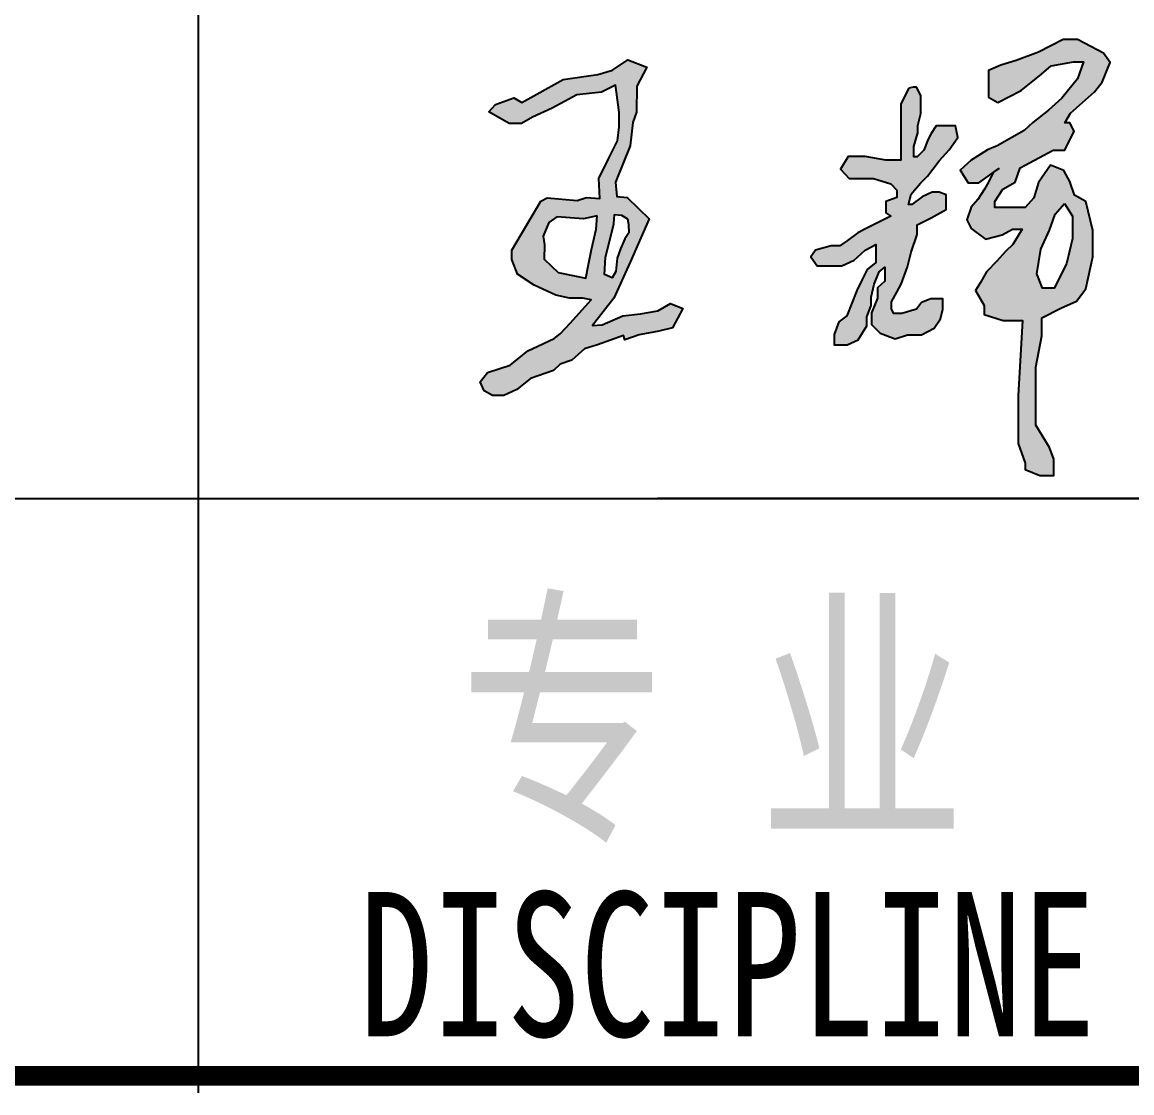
# Model space of a CAD drawing. Extents: x 552102 to 973302, y -80747 to 40012826.
# Drawn here: x 938838 to 940760, y 252808 to 254662 of the extents above; entities that cross this region are included whole.
import ezdxf

# ---------------------------------------------------------------- set-up
doc = ezdxf.new("R2010")
doc.units = 0
doc.header["$LTSCALE"] = 1000
doc.header["$MEASUREMENT"] = 0
doc.layers.add('TK', color=126, linetype='Continuous')
doc.styles.add('-宋体', font='', dxfattribs={"width": 0.8})
doc.styles.get('-宋体').set_extended_font_data('SimSun')

msp = doc.modelspace()

# ---------------------------------------------------------------- hatches: boundary and pattern name
at = {"layer": 'TK'}
h = msp.add_hatch(color=1, dxfattribs=at)
h.paths.add_polyline_path([(940643.5, 254348.6), (940657.6, 254326.6), (940657.6, 254287.9), (940647, 254243.9), (940625.9, 254201.6), (940605.6, 254201.6), (940595.9, 254226.3), (940603, 254269.4), (940617.9, 254302), (940627.6, 254330.1)], flags=16)
h.paths.add_polyline_path([(940528, 254523.1), (940568.6, 254544.2), (940603.8, 254572.4), (940620.6, 254586.5), (940659.3, 254593.5), (940676.9, 254593.5), (940666.4, 254564.5), (940639.1, 254531), (940616.1, 254509.9), (940588.8, 254488.8), (940573.9, 254474.7), (940527.2, 254448.3), (940510.4, 254441.2), (940482.2, 254423.6), (940462.8, 254406), (940476.9, 254384), (940495.4, 254384), (940529.8, 254408.7), (940521, 254402.3), (940509.5, 254381.4), (940505.2, 254373.4), (940493.7, 254355), (940482.2, 254341.8), (940474.3, 254319.8), (940482.2, 254304.8), (940506.9, 254286.3), (940536, 254294.2), (940553.6, 254303.9), (940570.3, 254303.9), (940554.5, 254277.5), (940541.3, 254265.2), (940526.3, 254248.4), (940508.7, 254230), (940498.1, 254211.5), (940489.3, 254197.4), (940504.3, 254171.9), (940504.3, 254156), (940537.7, 254145.5), (940571.2, 254145.5), (940563.3, 254015.9), (940563.3, 253979.4), (940563.3, 253932.7), (940575.6, 253898.4), (940575.6, 253887.8), (940601.2, 253877.3), (940625, 253877.3), (940625, 253905.4), (940617.9, 253925.7), (940594.1, 253964.4), (940594.1, 253992.6), (940594.1, 254022.5), (940594.1, 254064.8), (940604.7, 254119.3), (940604.7, 254150.1), (940637.3, 254166.9), (940664.6, 254179.2), (940680.5, 254200.3), (940692.8, 254256), (940692.8, 254301.8), (940680.5, 254352), (940661.1, 254362.5), (940653.2, 254386.3), (940642.6, 254405.7), (940619.7, 254414.5), (940598.5, 254384.6), (940590.6, 254358.1), (940575.6, 254341.4), (940522.8, 254341.4), (940522.8, 254352), (940536.9, 254373.1), (940558, 254385.4), (940566.8, 254410.1), (940624.1, 254440.9), (940644.4, 254440.9), (940660.2, 254473.7), (940653.2, 254487.8), (940644.4, 254487.8), (940654.1, 254504.5), (940695.5, 254541.5), (940708.7, 254558.2), (940722.8, 254592.5), (940711.3, 254608.4), (940666.4, 254632.2), (940641.7, 254632.2), (940598.6, 254610.2), (940559.8, 254596.1), (940533.4, 254588.1), (940512.2, 254578.5), (940512.2, 254569.7), (940512.2, 254545.9), (940512.2, 254532.7)])
h.paths.add_polyline_path([(940374.1, 254547.9), (940360.5, 254520.9), (940360.5, 254479.7), (940360.5, 254429.2), (940360.5, 254423.6), (940334.2, 254423.6), (940298.7, 254430), (940288.7, 254430), (940268.8, 254430), (940256, 254407.9), (940271, 254391.6), (940312.9, 254391.6), (940342.8, 254382.4), (940353.4, 254371.7), (940353.4, 254358.9), (940334.2, 254351.8), (940334.2, 254331.9), (940342.8, 254326.2), (940300.1, 254304.9), (940285.9, 254297.8), (940268.1, 254284.3), (940254.6, 254275.1), (940239.7, 254275.1), (940212.6, 254267.3), (940204.1, 254255.9), (940215.5, 254240.3), (940258.2, 254240.3), (940279.5, 254250.2), (940298.7, 254267.3), (940317.2, 254277.2), (940317.2, 254246), (940302.2, 254233.9), (940293, 254216.8), (940283.8, 254197.6), (940266.6, 254153.9), (940253.1, 254143.3), (940244.6, 254121.2), (940244.6, 254103.5), (940267.4, 254103.5), (940286.6, 254112), (940301.5, 254136.2), (940301.5, 254151.8), (940308.6, 254171.7), (940308.6, 254185.9), (940314.3, 254208.6), (940322.8, 254229.9), (940332.8, 254237.8), (940332.8, 254227.8), (940332.8, 254213.6), (940320, 254202.2), (940320, 254184.5), (940309.5, 254159.1), (940309.5, 254152.6), (940309.5, 254138.7), (940324.4, 254123.7), (940350.4, 254113.8), (940371.8, 254120.7), (940381.8, 254120.7), (940396.3, 254120.7), (940418.2, 254132.7), (940428.7, 254148.6), (940432.7, 254165.1), (940432.7, 254183.5), (940426.7, 254183.5), (940412.2, 254183.5), (940396.3, 254176.6), (940387.3, 254165.6), (940361.8, 254158.1), (940348.4, 254158.1), (940343.9, 254165.1), (940343.9, 254178.1), (940353.4, 254195), (940360.8, 254208.5), (940371.8, 254238.9), (940378.3, 254264.3), (940388.3, 254294.7), (940388.3, 254311.1), (940412.7, 254323.3), (940438.7, 254337.8), (940438.7, 254363.2), (940426.7, 254367.7), (940414.7, 254367.7), (940397.3, 254359.7), (940379.3, 254346.7), (940373.3, 254346.7), (940378.3, 254364.2), (940383.8, 254371.6), (940394.3, 254383.6), (940406.2, 254395.6), (940415.7, 254408), (940426.7, 254422), (940444.2, 254441.4), (940458.7, 254462.5), (940454.7, 254483), (940450.2, 254483), (940434.2, 254483), (940421.2, 254483), (940412.8, 254469.5), (940407.8, 254460), (940399.8, 254440.6), (940388.3, 254429.1), (940382.8, 254429.1), (940382.8, 254447.1), (940389.8, 254470.5), (940389.8, 254483.5), (940394.8, 254504.4), (940394.8, 254517.4), (940394.8, 254535.3), (940387.3, 254549.8), (940381.8, 254549.8)])
at = {"layer": 'TK', "lineweight": 25}
h = msp.add_hatch(color=1, dxfattribs=at)
h.paths.add_polyline_path([(939658.2, 254520), (939689.9, 254531.6), (939703.6, 254523.2), (939775.4, 254563.3), (939835.6, 254571.7), (939860.9, 254579.1), (939887.3, 254597), (939920.1, 254584.4), (939903.2, 254551.7), (939902.1, 254506.3), (939895.8, 254488.4), (939891.6, 254448.3), (939866.2, 254385), (939868.3, 254360.7), (939886.3, 254358.6), (939924.3, 254321.7), (939891.6, 254246.8), (939863, 254184.5), (939826.1, 254137.1), (939843, 254138.1), (939878.9, 254153.9), (939909.5, 254157.1), (939939.1, 254162.4), (939961.2, 254175), (939982.4, 254166.6), (939964.6, 254133), (939941.3, 254127.2), (939907.2, 254120.6), (939882.3, 254112.3), (939879.8, 254119.7), (939834.9, 254103.8), (939812.6, 254096.8), (939790.3, 254076.8), (939770.3, 254069.8), (939758.5, 254059.2), (939718.6, 254045.1), (939695.1, 254026.3), (939672.7, 254015.8), (939652.7, 254015.8), (939638.6, 254024), (939631.6, 254039.2), (939644.5, 254055.7), (939683.3, 254068.6), (939713.9, 254093.3), (939731.5, 254101.5), (939759.7, 254114.4), (939770.3, 254122.6), (939787.9, 254141.4), (939818.5, 254175.5), (939823.8, 254181.4), (939809.4, 254184.1), (939786.3, 254184.1), (939762.4, 254189.8), (939725.3, 254207.1), (939696.4, 254226.1), (939686.5, 254251.6), (939686.5, 254267.3), (939736.8, 254352.1), (939747.6, 254357.9), (939799.5, 254353.8), (939816, 254358.7), (939839.1, 254357.1), (939837, 254391.9), (939853.8, 254425.5), (939869.5, 254457), (939872.3, 254481), (939872.3, 254506), (939867.7, 254541.1), (939865.8, 254553.1), (939841.8, 254541.1), (939799.2, 254536.5), (939756.6, 254513.4), (939722.4, 254497.7), (939703, 254486.6), (939681.7, 254486.6), (939646.5, 254506.9)])
h.paths.add_polyline_path([(939834.1, 254326.7), (939810.6, 254321.9), (939764.3, 254325.1), (939750.6, 254315.4), (939740.8, 254291.9), (939743.3, 254276.5), (939742.4, 254252.2), (939766.8, 254228.7), (939797.6, 254222.2), (939814.6, 254218.9), (939819.5, 254242.4), (939824.4, 254268.4), (939832.5, 254304)], flags=16)
h.paths.add_polyline_path([(939864.1, 254329.1), (939876.3, 254328.3), (939886.8, 254321.9), (939888.5, 254312.1), (939889.3, 254297.5), (939882, 254287), (939874.7, 254270), (939869, 254253.8), (939866.6, 254230.3), (939860.1, 254219.7), (939847.1, 254225.4), (939848.7, 254255.4), (939856, 254284.6), (939863.3, 254312.9)], flags=16)

# ---------------------------------------------------------------- linework, layer by layer
for p, q in [((939143.3, 261837.6), (939143.3, 252808.2)), ((934538.9, 253837.6), (942538.9, 253837.6)), ((942538.9, 253837.6), (939938.9, 253837.6))]:
    msp.add_line(p, q)
at = {"const_width": 34}
msp.add_lwpolyline([(934538.9, 252837.6), (942538.9, 252837.6)], dxfattribs=at)
at = {"layer": 'TK', "color": 1}
for points in [[(940528, 254523.1), (940568.6, 254544.2), (940603.8, 254572.4), (940620.6, 254586.5), (940659.3, 254593.5), (940676.9, 254593.5), (940666.4, 254564.5), (940639.1, 254531), (940616.1, 254509.9), (940588.8, 254488.8), (940573.9, 254474.7), (940527.2, 254448.3), (940510.4, 254441.2), (940482.2, 254423.6), (940462.8, 254406), (940476.9, 254384), (940495.4, 254384), (940529.8, 254408.7), (940521, 254402.3), (940509.5, 254381.4), (940505.2, 254373.4), (940493.7, 254355), (940482.2, 254341.8), (940474.3, 254319.8), (940482.2, 254304.8), (940482.2, 254304.8), (940506.9, 254286.3), (940536, 254294.2), (940553.6, 254303.9), (940570.3, 254303.9), (940554.5, 254277.5), (940541.3, 254265.2), (940526.3, 254248.4), (940508.7, 254230), (940498.1, 254211.5), (940489.3, 254197.4), (940504.3, 254171.9), (940504.3, 254156), (940537.7, 254145.5), (940571.2, 254145.5), (940563.3, 254015.9), (940563.3, 253979.4), (940563.3, 253932.7), (940575.6, 253898.4), (940575.6, 253887.8), (940601.2, 253877.3), (940625, 253877.3), (940625, 253905.4), (940617.9, 253925.7), (940594.1, 253964.4), (940594.1, 253992.6), (940594.1, 254022.5), (940594.1, 254064.8), (940604.7, 254119.3), (940604.7, 254150.1), (940637.3, 254166.9), (940664.6, 254179.2), (940680.5, 254200.3), (940692.8, 254256), (940692.8, 254301.8), (940680.5, 254352), (940661.1, 254362.5), (940653.2, 254386.3), (940642.6, 254405.7), (940619.7, 254414.5), (940598.5, 254384.6), (940590.6, 254358.1), (940575.6, 254341.4), (940522.8, 254341.4), (940522.8, 254352), (940536.9, 254373.1), (940558, 254385.4), (940566.8, 254410.1), (940624.1, 254440.9), (940644.4, 254440.9), (940660.2, 254473.7), (940653.2, 254487.8), (940644.4, 254487.8), (940654.1, 254504.5), (940695.5, 254541.5), (940708.7, 254558.2), (940722.8, 254592.5), (940711.3, 254608.4), (940666.4, 254632.2), (940641.7, 254632.2), (940598.6, 254610.2), (940559.8, 254596.1), (940533.4, 254588.1), (940512.2, 254578.5), (940512.2, 254569.7), (940512.2, 254545.9), (940512.2, 254532.7), (940528, 254523.1)], [(940374.1, 254547.9), (940360.5, 254520.9), (940360.5, 254479.7), (940360.5, 254429.2), (940360.5, 254423.6), (940334.2, 254423.6), (940298.7, 254430), (940288.7, 254430), (940268.8, 254430), (940256, 254407.9), (940271, 254391.6), (940312.9, 254391.6), (940342.8, 254382.4), (940353.4, 254371.7), (940353.4, 254358.9), (940334.2, 254351.8), (940334.2, 254331.9), (940342.8, 254326.2), (940300.1, 254304.9), (940285.9, 254297.8), (940268.1, 254284.3), (940254.6, 254275.1), (940239.7, 254275.1), (940212.6, 254267.3), (940204.1, 254255.9), (940215.5, 254240.3), (940258.2, 254240.3), (940279.5, 254250.2), (940298.7, 254267.3), (940317.2, 254277.2), (940317.2, 254246), (940302.2, 254233.9), (940293, 254216.8), (940283.8, 254197.6), (940266.6, 254153.9), (940253.1, 254143.3), (940244.6, 254121.2), (940244.6, 254103.5), (940267.4, 254103.5), (940286.6, 254112), (940301.5, 254136.2), (940301.5, 254151.8), (940308.6, 254171.7), (940308.6, 254185.9), (940314.3, 254208.6), (940322.8, 254229.9), (940332.8, 254237.8), (940332.8, 254227.8), (940332.8, 254213.6), (940320, 254202.2), (940320, 254184.5), (940309.5, 254159.1), (940309.5, 254152.6), (940309.5, 254138.7), (940324.4, 254123.7), (940350.4, 254113.8), (940371.8, 254120.7), (940381.8, 254120.7), (940396.3, 254120.7), (940418.2, 254132.7), (940428.7, 254148.6), (940432.7, 254165.1), (940432.7, 254183.5), (940426.7, 254183.5), (940412.2, 254183.5), (940396.3, 254176.6), (940387.3, 254165.6), (940361.8, 254158.1), (940348.4, 254158.1), (940343.9, 254165.1), (940343.9, 254178.1), (940353.4, 254195), (940360.8, 254208.5), (940371.8, 254238.9), (940378.3, 254264.3), (940388.3, 254294.7), (940388.3, 254311.1), (940412.7, 254323.3), (940438.7, 254337.8), (940438.7, 254363.2), (940426.7, 254367.7), (940414.7, 254367.7), (940397.3, 254359.7), (940379.3, 254346.7), (940373.3, 254346.7), (940378.3, 254364.2), (940383.8, 254371.6), (940394.3, 254383.6), (940406.2, 254395.6), (940415.7, 254408), (940426.7, 254422), (940444.2, 254441.4), (940458.7, 254462.5), (940454.7, 254483), (940450.2, 254483), (940434.2, 254483), (940421.2, 254483), (940412.8, 254469.5), (940407.8, 254460), (940399.8, 254440.6), (940388.3, 254429.1), (940382.8, 254429.1), (940382.8, 254447.1), (940389.8, 254470.5), (940389.8, 254483.5), (940394.8, 254504.4), (940394.8, 254517.4), (940394.8, 254535.3), (940387.3, 254549.8), (940381.8, 254549.8), (940374.1, 254547.9)], [(940643.5, 254348.6), (940657.6, 254326.6), (940657.6, 254287.9), (940647, 254243.9), (940625.9, 254201.6), (940605.6, 254201.6), (940595.9, 254226.3), (940603, 254269.4), (940617.9, 254302), (940627.6, 254330.1), (940643.5, 254348.6)]]:
    msp.add_lwpolyline(points, dxfattribs=at)
at = {"layer": 'TK', "color": 1, "lineweight": 25}
for points in [[(939658.2, 254520), (939689.9, 254531.6), (939703.6, 254523.2), (939775.4, 254563.3), (939835.6, 254571.7), (939860.9, 254579.1), (939887.3, 254597), (939920.1, 254584.4), (939903.2, 254551.7), (939902.1, 254506.3), (939895.8, 254488.4), (939891.6, 254448.3), (939866.2, 254385), (939868.3, 254360.7), (939886.3, 254358.6), (939924.3, 254321.7), (939891.6, 254246.8), (939863, 254184.5), (939863, 254184.5), (939826.1, 254137.1), (939843, 254138.1), (939878.9, 254153.9), (939909.5, 254157.1), (939939.1, 254162.4), (939961.2, 254175), (939982.4, 254166.6), (939964.6, 254133), (939941.3, 254127.2), (939907.2, 254120.6), (939882.3, 254112.3), (939879.8, 254119.7), (939834.9, 254103.8), (939812.6, 254096.8), (939790.3, 254076.8), (939770.3, 254069.8), (939758.5, 254059.2), (939718.6, 254045.1), (939695.1, 254026.3), (939672.7, 254015.8), (939652.7, 254015.8), (939638.6, 254024), (939631.6, 254039.2), (939644.5, 254055.7), (939683.3, 254068.6), (939713.9, 254093.3), (939731.5, 254101.5), (939759.7, 254114.4), (939770.3, 254122.6), (939787.9, 254141.4), (939818.5, 254175.5), (939823.8, 254181.4), (939809.4, 254184.1), (939786.3, 254184.1), (939762.4, 254189.8), (939725.3, 254207.1), (939696.4, 254226.1), (939686.5, 254251.6), (939686.5, 254267.3), (939736.8, 254352.1), (939747.6, 254357.9), (939799.5, 254353.8), (939816, 254358.7), (939839.1, 254357.1), (939837, 254391.9), (939853.8, 254425.5), (939869.5, 254457), (939872.3, 254481), (939872.3, 254506), (939867.7, 254541.1), (939867.7, 254541.1), (939865.8, 254553.1), (939841.8, 254541.1), (939799.2, 254536.5), (939756.6, 254513.4), (939722.4, 254497.7), (939703, 254486.6), (939681.7, 254486.6), (939646.5, 254506.9), (939658.2, 254520)], [(939834.1, 254326.7), (939810.6, 254321.9), (939764.3, 254325.1), (939750.6, 254315.4), (939740.8, 254291.9), (939743.3, 254276.5), (939742.4, 254252.2), (939766.8, 254228.7), (939797.6, 254222.2), (939814.6, 254218.9), (939819.5, 254242.4), (939824.4, 254268.4), (939832.5, 254304), (939834.1, 254326.7)], [(939864.1, 254329.1), (939876.3, 254328.3), (939886.8, 254321.9), (939888.5, 254312.1), (939889.3, 254297.5), (939882, 254287), (939874.7, 254270), (939869, 254253.8), (939866.6, 254230.3), (939860.1, 254219.7), (939847.1, 254225.4), (939848.7, 254255.4), (939856, 254284.6), (939863.3, 254312.9), (939864.1, 254329.1)]]:
    msp.add_lwpolyline(points, dxfattribs=at)

# ---------------------------------------------------------------- texts
at = {"style": '-宋体', "width": 0.75}
for s, height, p in [('专', 350, (939596.4, 253279.9)), ('业', 350, (940113.9, 253278.8)), ('DISCIPLINE', 250, (939422.3, 252906))]:
    msp.add_text(s, height=height, dxfattribs=at).set_placement(p)

doc.saveas('drawing.dxf')
